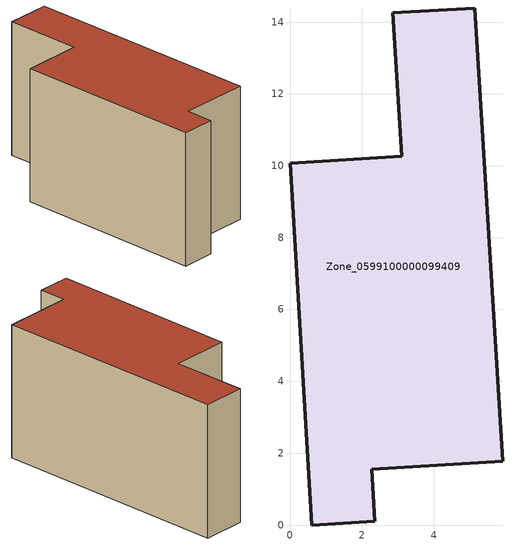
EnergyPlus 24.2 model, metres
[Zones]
Zone_0599100000099409
 floor ground (C_G): 2.86,14.26 5.14,14.39 5.92,1.77 2.27,1.55 2.36,0.11 0.6,0 0,10.07 3.1,10.26 z0
 wall outside (C_F): 0.6,0 2.36,0.11 2.27,1.55 5.92,1.77 5.14,14.39 2.86,14.26 3.1,10.26 0,10.07 0.6,0 z0:7.12
 roof outside (C_R): 5.14,14.39 2.86,14.26 3.1,10.26 0,10.07 0.6,0 2.36,0.11 2.27,1.55 5.92,1.77 z7.12
[BUILDING]
Pand.0599100000099409: North Axis=0; Terrain=City; Loads Convergence Tolerance Value=0.04; Temperature Convergence Tolerance Value=0.4; Solar Distribution=FullExterior; Maximum Number of Warmup Days=25; Minimum Number of Warmup Days=1
[Site:Location]
Rotterdam.The.Hague.AP_ZH_NLD Design_Conditions: Latitude=51.96; Longitude=4.45; Time Zone=1; Elevation=-4.5
[SITE:GROUNDTEMPERATURE:BUILDINGSURFACE]
18, 18, 18, 18, 18, 18, 18, 18, 18, 18, 18, 18
[MATERIAL] Thermal Absorptance=0.9; Solar Absorptance=0.7; Visible Absorptance=0.7
Name | Roughness | Thickness | Conductivity | Density | Specific Heat
G.TI.1975-1991 | MediumSmooth | 0.15 | 0.288461 | 540 | 1210
F.TI.1975-1991 | Rough | 0.3 | 0.230769 | 1920 | 840
R.TI.1975-1991 | MediumRough | 0.2 | 0.153846 | 1500 | 1000
[CONSTRUCTION]
C_G: G.TI.1975-1991
C_F: F.TI.1975-1991
C_R: R.TI.1975-1991
[ZONE]
Zone_0599100000099409: Type=1; Multiplier=1; Ceiling Height=Autocalculate; Volume=Autocalculate; Floor Area=autocalculate; Part of Total Floor Area=Yes
[ZONEINFILTRATION:DESIGNFLOWRATE]
Infil_Zone_0599100000099409: Zone or ZoneList or Space or SpaceList=Zone_0599100000099409; Schedule=AlwaysOn; Design Flow Rate Calculation Method=Flow/Area; Flow Rate per Floor Area=0.003; Constant Term Coefficient=1; Temperature Term Coefficient=0; Velocity Term Coefficient=0; Velocity Squared Term Coefficient=0
[HVACTEMPLATE:ZONE:IDEALLOADSAIRSYSTEM]
Zone_0599100000099409: Maximum Heating Supply Air Temperature=50; Minimum Cooling Supply Air Temperature=13; Maximum Heating Supply Air Humidity Ratio=0.0156; Minimum Cooling Supply Air Humidity Ratio=0.0077; Heating Limit=NoLimit; Cooling Limit=NoLimit; Dehumidification Control Type=ConstantSensibleHeatRatio; Cooling Sensible Heat Ratio=0.7; Dehumidification Setpoint=60; Humidification Control Type=None; Humidification Setpoint=30; Outdoor Air Method=None; Outdoor Air Flow Rate per Person=0.00944; Outdoor Air Flow Rate per Zone Floor Area=0; Outdoor Air Flow Rate per Zone=0; Demand Controlled Ventilation Type=None; Outdoor Air Economizer Type=NoEconomizer; Heat Recovery Type=None; Sensible Heat Recovery Effectiveness=0.7; Latent Heat Recovery Effectiveness=0.65
[ZONECONTROL:THERMOSTAT]
ThermostatControl_Zone_0599100000099409: Zone or ZoneList=Zone_0599100000099409; Control Type Schedule=DualSetpointControlType; Control 1=Thermostat_Zone_0599100000099409; Temperature Difference Between Cutout And Setpoint=0
[THERMOSTATSETPOINT:DUALSETPOINT]
Thermostat_Zone_0599100000099409: Heating Setpoint Temperature Schedule=HeatingSetpoint_Zone_0599100000099409; Cooling Setpoint Temperature Schedule=CoolingSetpoint_Zone_0599100000099409
[SCHEDULE:COMPACT]
HeatingSetpoint_Zone_0599100000099409: Through: 12/31, For: AllDays, Until: 24:00, 21
CoolingSetpoint_Zone_0599100000099409: Through: 12/31, For: AllDays, Until: 24:00, 24
DualSetpointControlType: Through: 12/31, For: AllDays, Until: 24:00, 4
AlwaysOn: Through: 12/31, For: AllDays, Until: 24:00, 1
